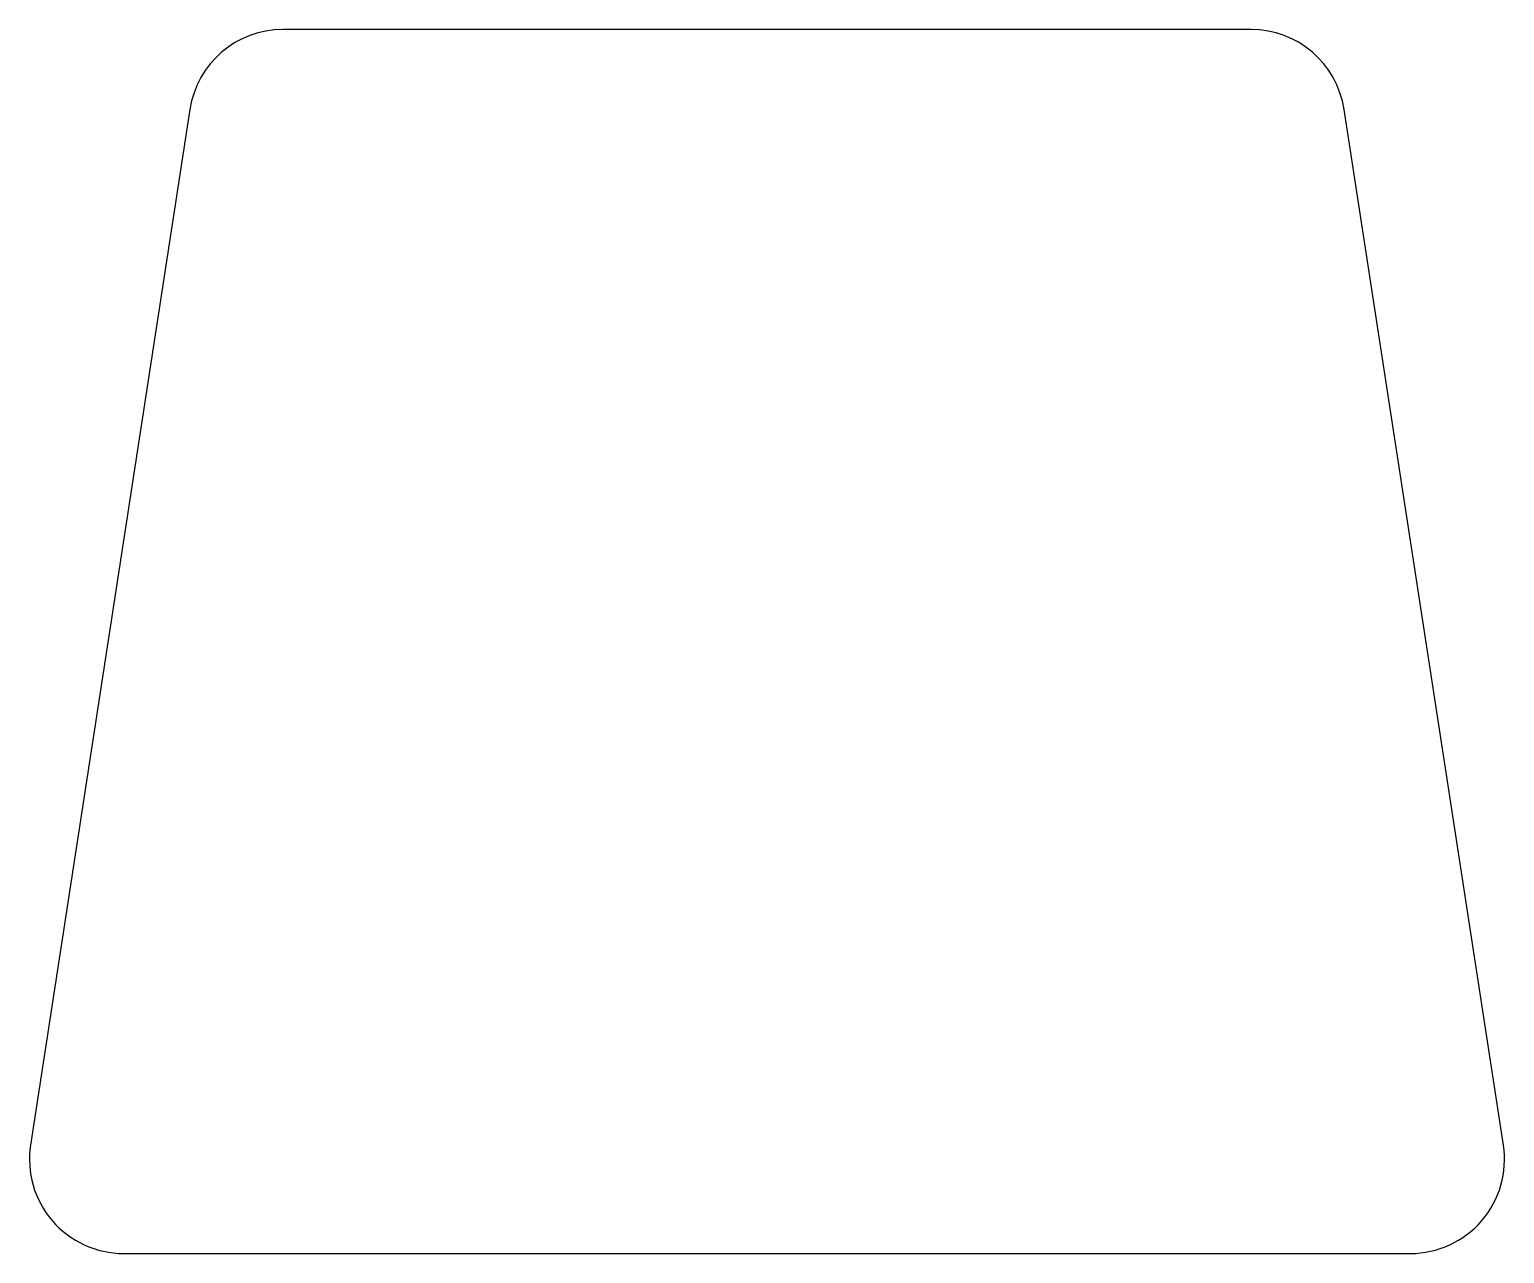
# Model space of a CAD drawing. Header units: metres. Extents: x -783 to 783, y 1200 to 2500.
import ezdxf

# ---------------------------------------------------------------- set-up
doc = ezdxf.new("R2010")
doc.units = ezdxf.units.M

msp = doc.modelspace()

# ---------------------------------------------------------------- linework, layer by layer
at = {"layer": 'PARAMETRIX'}
for p, q in [((514.2081, 2500), (-514.2081, 2500)), ((-613.0453, 2415.2057), (-782.276, 1315.2057)), ((782.276, 1315.2057), (613.0453, 2415.2057)), ((-683.4389, 1200), (683.4389, 1200))]:
    msp.add_line(p, q, dxfattribs=at)
for centre, start, end in [((-514.2081, 2400), 90, 171.2538), ((514.2081, 2400), 8.7462, 90), ((-683.4389, 1300), 171.2538, 270), ((683.4389, 1300), 270, 8.7462)]:
    msp.add_arc(centre, 100, start, end, dxfattribs=at)

doc.saveas('drawing.dxf')
